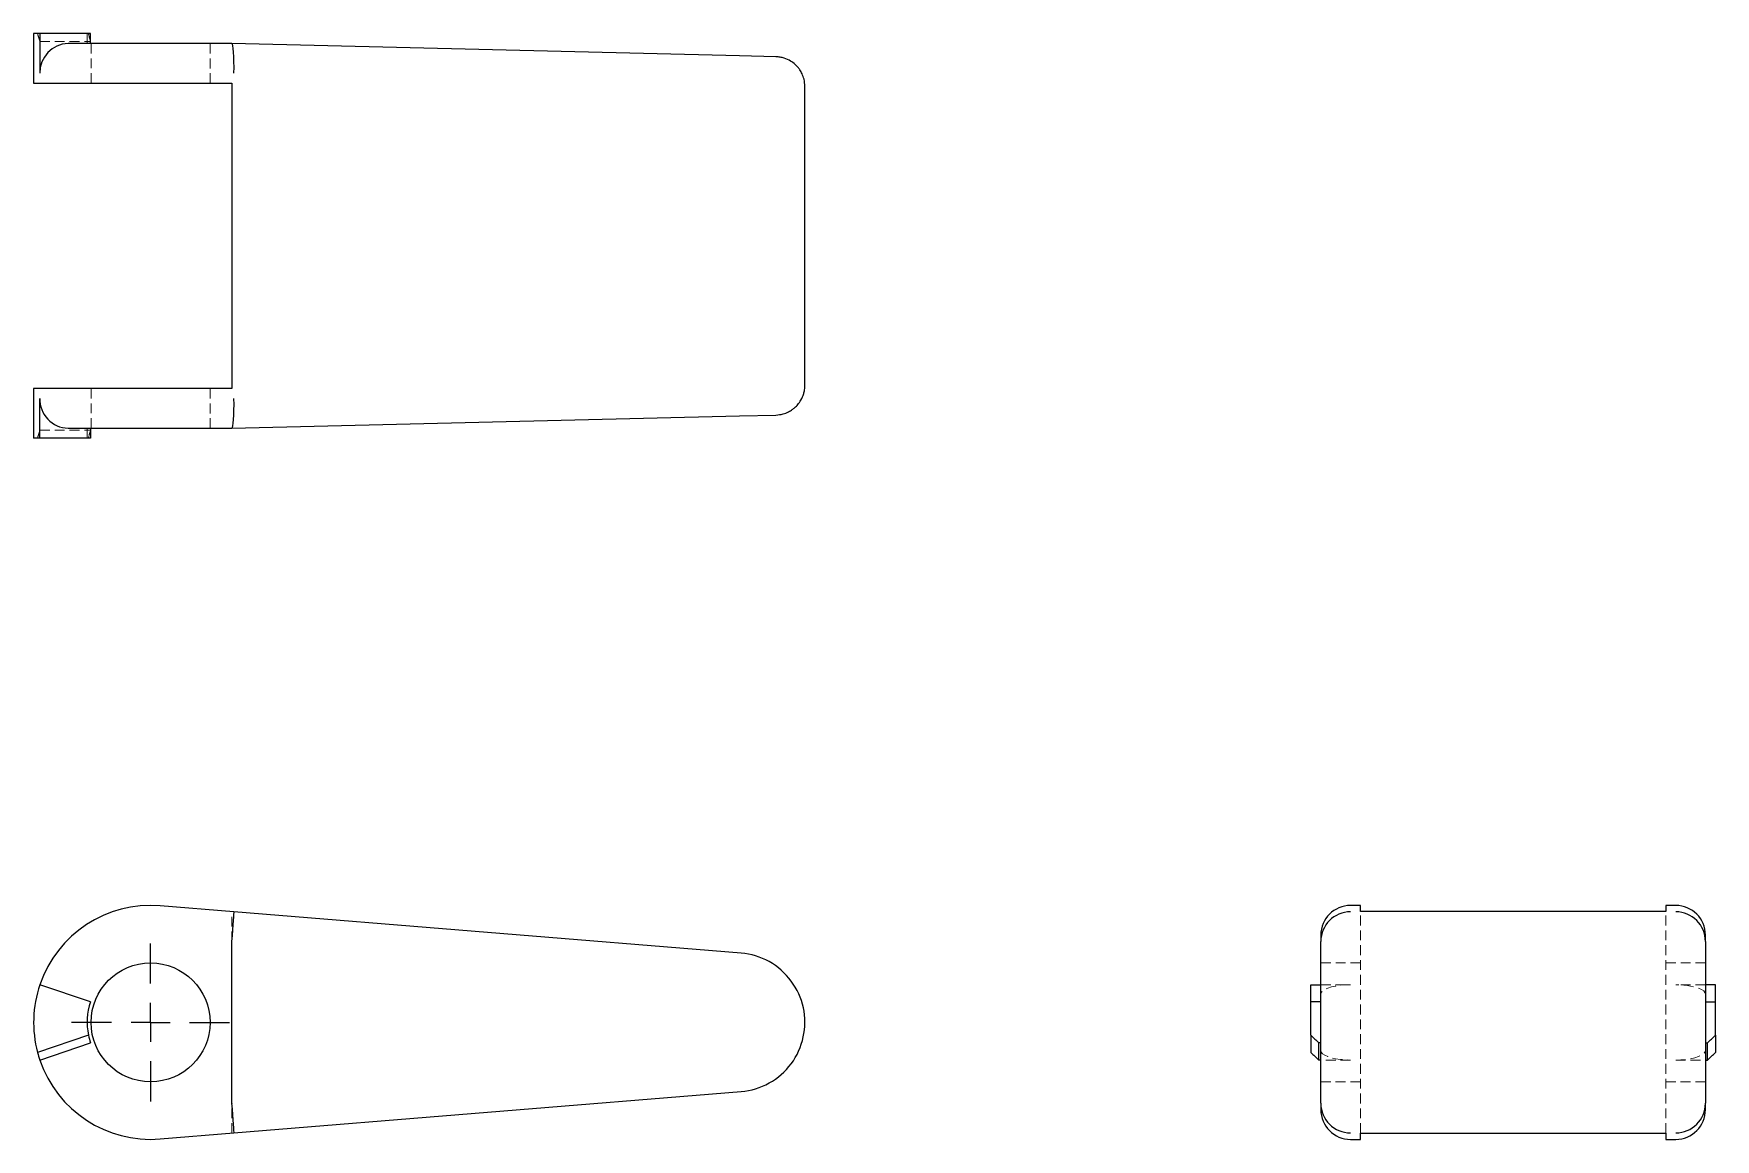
# Model space of a CAD drawing. Header units: millimetres. Extents: x 33 to 249, y 42 to 184.
import ezdxf

# ---------------------------------------------------------------- set-up
doc = ezdxf.new("R2010")
doc.units = ezdxf.units.MM
doc.linetypes.add('HIDDEN', pattern=[1.905, 1.27, -0.635])
doc.layers.add('10', color=7, linetype='Continuous')

# ---------------------------------------------------------------- blocks, each defined once
blk = doc.blocks.new('SW_CENTERMARKSYMBOL_0')
at = {"layer": '10', "color": 0}
for p, q in [((0, 5), (0, 10.14)), ((0, 0), (0, 2.5)), ((-5, 0), (-10.14, 0)), ((0, 0), (-2.5, 0)), ((0, 0), (0, -2.5)), ((0, 0), (2.5, 0)), ((5, 0), (10.14, 0)), ((0, -5), (0, -10.14))]:
    blk.add_line(p, q, dxfattribs=at)

msp = doc.modelspace()

# ---------------------------------------------------------------- linework, layer by layer
at = {"color": 7, "linetype": 'Continuous', "lineweight": 25}
for p, q in [((33, 183.97), (33, 177.61)), ((33.8, 183.97), (33, 183.97)), ((33.8, 183.97), (33.8, 178.88)), ((40.31, 183.97), (33.8, 183.97)), ((40.31, 182.7), (40.31, 183.97)), ((48.93, 182.7), (37.42, 182.7)), ((58.46, 182.7), (48.93, 182.7)), ((58.46, 182.7), (58.46, 182.7)), ((123.64, 181.12), (58.46, 182.7)), ((128.32, 181.01), (123.64, 181.12)), ((33, 177.61), (49.25, 177.61)), ((49.25, 177.61), (58.46, 177.61)), ((58.46, 177.61), (58.46, 138.39)), ((132.05, 138.81), (132.05, 177.19)), ((33, 138.39), (33, 132.03)), ((49.25, 138.39), (33, 138.39)), ((58.46, 138.39), (49.25, 138.39)), ((132.05, 138.81), (132.05, 138.81)), ((33.8, 132.03), (33.8, 137.12)), ((58.46, 133.3), (123.64, 134.88)), ((123.64, 134.88), (128.32, 134.99)), ((33.8, 132.03), (33, 132.03)), ((40.31, 132.03), (33.8, 132.03)), ((37.42, 133.3), (48.93, 133.3)), ((40.31, 133.3), (40.31, 132.03)), ((48.93, 133.3), (58.46, 133.3)), ((58.46, 133.3), (58.46, 133.3)), ((58.73, 71.2), (49.25, 71.97)), ((203.39, 72.02), (202.12, 72.02)), ((203.39, 71.97), (203.39, 72.02)), ((203.39, 71.22), (203.39, 71.97)), ((243.88, 72.02), (242.61, 72.02)), ((242.61, 72.02), (242.61, 71.97)), ((242.61, 71.97), (242.61, 71.22)), ((123.86, 65.88), (58.73, 71.2)), ((242.61, 71.22), (203.39, 71.22)), ((58.46, 46.61), (58.46, 67.39)), ((198.3, 68.2), (198.3, 68.17)), ((198.3, 68.17), (198.3, 67.39)), ((198.3, 46.61), (198.3, 67.39)), ((247.7, 68.17), (247.7, 68.2)), ((247.7, 67.39), (247.7, 68.17)), ((247.7, 67.39), (247.7, 46.61)), ((40.31, 59.62), (33.8, 61.84)), ((197.03, 61.84), (198.3, 61.84)), ((197.03, 59.62), (197.03, 61.84)), ((248.97, 61.84), (247.7, 61.84)), ((248.97, 59.62), (248.97, 61.84)), ((198.3, 59.62), (197.03, 59.62)), ((197.03, 55.36), (197.03, 59.62)), ((247.7, 59.62), (248.97, 59.62)), ((248.97, 55.36), (248.97, 59.62)), ((40.04, 55.36), (33.51, 53.14)), ((33.8, 52.16), (40.31, 54.38)), ((197.03, 55.36), (197.03, 53.14)), ((198.05, 52.16), (198.05, 54.38)), ((198.3, 54.38), (198.05, 54.38)), ((247.7, 54.38), (247.95, 54.38)), ((247.95, 52.16), (247.95, 54.38)), ((248.97, 55.36), (248.97, 53.14)), ((198.3, 52.16), (198.05, 52.16)), ((247.7, 52.16), (247.95, 52.16)), ((58.73, 42.8), (123.86, 48.12)), ((198.3, 46.61), (198.3, 45.83)), ((198.3, 45.83), (198.3, 45.8)), ((247.7, 45.83), (247.7, 46.61)), ((247.7, 45.8), (247.7, 45.83)), ((49.25, 42.03), (58.73, 42.8)), ((202.12, 41.98), (203.39, 41.98)), ((203.39, 42.78), (242.61, 42.78)), ((203.39, 42.03), (203.39, 42.78)), ((203.39, 41.98), (203.39, 42.03)), ((242.61, 42.78), (242.61, 42.03)), ((242.61, 42.03), (242.61, 41.98)), ((242.61, 41.98), (243.88, 41.98))]:
    msp.add_line(p, q, dxfattribs=at)
at = {"color": 7, "linetype": 'HIDDEN', "lineweight": 18}
for p, q in [((39.87, 183.97), (39.87, 182.7)), ((33.8, 182.95), (40.31, 182.95)), ((40.38, 182.7), (40.38, 177.61)), ((55.66, 177.61), (55.66, 182.7)), ((132.05, 177.19), (132.05, 177.19)), ((40.38, 138.39), (40.38, 133.3)), ((55.66, 133.3), (55.66, 138.39)), ((33.8, 133.05), (40.31, 133.05)), ((39.87, 133.3), (39.87, 132.03)), ((58.46, 67.39), (58.46, 71.22)), ((203.39, 42.78), (203.39, 71.22)), ((242.61, 42.78), (242.61, 71.22)), ((203.39, 64.64), (198.3, 64.64)), ((247.7, 64.64), (242.61, 64.64)), ((198.3, 61.84), (202.12, 61.84)), ((247.7, 61.84), (243.88, 61.84)), ((202.12, 52.16), (198.3, 52.16)), ((243.88, 52.16), (247.7, 52.16)), ((198.3, 49.36), (203.39, 49.36)), ((242.61, 49.36), (247.7, 49.36)), ((58.46, 42.78), (58.46, 46.61))]:
    msp.add_line(p, q, dxfattribs=at)
at = {"color": 7, "linetype": 'HIDDEN', "lineweight": 18, "flags": 128}
for points in [[(202.12, 61.84), (201.46, 61.82), (200.81, 61.76), (200.21, 61.67), (199.67, 61.55), (199.19, 61.4), (198.81, 61.22), (198.53, 61.03), (198.36, 60.82), (198.3, 60.61)], [(247.7, 60.61), (247.64, 60.82), (247.47, 61.03), (247.19, 61.22), (246.81, 61.4), (246.33, 61.55), (245.79, 61.67), (245.19, 61.76), (244.54, 61.82), (243.88, 61.84)], [(198.3, 53.39), (198.36, 53.18), (198.53, 52.97), (198.81, 52.78), (199.19, 52.6), (199.67, 52.45), (200.21, 52.33), (200.81, 52.24), (201.46, 52.18), (202.12, 52.16)], [(243.88, 52.16), (244.54, 52.18), (245.19, 52.24), (245.79, 52.33), (246.33, 52.45), (246.81, 52.6), (247.19, 52.78), (247.47, 52.97), (247.64, 53.18), (247.7, 53.39)]]:
    msp.add_lwpolyline(points, dxfattribs=at)
at = {"color": 7, "linetype": 'Continuous', "lineweight": 25}
msp.add_circle((48.02, 57), 7.64, dxfattribs=at)
for centre, radius, start, end in [((37.53, 178.97), 3.73, 91.6747, 181.4603), ((37.52, 137.02), 3.72, 178.411, 268.454), ((48.02, 57), 15.02, 85.3335, 161.214), ((202.12, 68.2), 3.82, 90, 180), ((243.88, 68.2), 3.82, 0, 90), ((48.02, 57), 15.02, 161.214, 194.8985), ((48.02, 57), 8.15, 161.214, 191.6052), ((48.02, 57), 8.15, 191.6052, 198.786), ((48.02, 57), 15.02, 194.8985, 198.786), ((48.02, 57), 15.02, 198.786, 274.6665), ((202.12, 45.8), 3.82, 180, 270), ((243.88, 45.8), 3.82, 270, 0)]:
    msp.add_arc(centre, radius, start, end, dxfattribs=at)
at = {"color": 7, "linetype": 'HIDDEN', "lineweight": 18}
for centre, major_axis, start_param, end_param in [((48.02, 182.95), (-12.21, 12.21), 0.881488, 0.949337), ((48.02, 182.95), (-6.62, 6.62), 0.824009, 0.949337), ((48.02, 133.05), (12.21, 12.21), 2.192256, 2.260105), ((48.02, 133.05), (6.62, 6.62), 2.192256, 2.317584)]:
    msp.add_ellipse(centre, major_axis=major_axis, ratio=0.716115, start_param=start_param, end_param=end_param, dxfattribs=at)
at = {"color": 7, "linetype": 'Continuous', "lineweight": 25}
for centre, major_axis, ratio, start_param, end_param in [((58.42, 178.88), (0.05, 3.82), 0.081344, 4.713374, 6.2822), ((58.42, 137.12), (-0.05, 3.82), 0.081344, 3.142578, 4.711404), ((58.42, 67.39), (0.31, 3.81), 0.012069, 4.714359, 6.283038), ((202.12, 67.39), (3.78, 0.55), 0.996543, 1.427059, 2.995885), ((243.88, 67.39), (3.78, -0.55), 0.996543, 0.145708, 1.714534), ((216.15, 54.52), (157.69, -12.88), 0.024141, 3.141594, 3.143564), ((202.12, 54.52), (-3.68, 13.43), 0.075507, 0.26669, 0.26866), ((243.88, 54.52), (3.68, 13.43), 0.075507, 6.014525, 6.016495), ((198.05, 57), (8.04, -8.04), 0.165423, 4.751, 4.876328), ((247.95, 57), (8.04, 8.04), 0.165423, 4.54845, 4.673778), ((198.05, 57), (14.82, -14.82), 0.165423, 4.808479, 4.876328), ((247.95, 57), (14.82, 14.82), 0.165423, 4.54845, 4.616299), ((216.15, 59.48), (157.69, 12.88), 0.024141, 3.139621, 3.141591), ((58.42, 46.61), (-0.31, 3.81), 0.012069, 3.141447, 4.710419), ((202.12, 59.48), (3.68, 13.43), 0.075507, 2.872932, 2.874902), ((202.12, 46.61), (3.78, -0.55), 0.996543, 3.2873, 4.856127), ((243.88, 46.61), (3.78, 0.55), 0.996543, 4.568651, 6.137478), ((243.88, 59.48), (-3.68, 13.43), 0.075507, 3.408283, 3.410253)]:
    msp.add_ellipse(centre, major_axis=major_axis, ratio=ratio, start_param=start_param, end_param=end_param, dxfattribs=at)
for points, knots in [([(132.05, 177.19), (132.03, 177.5), (131.99, 178.06), (131.72, 178.77), (131.44, 179.28), (131.14, 179.68), (130.75, 180.08), (130.17, 180.5), (129.51, 180.8), (128.87, 180.97), (128.51, 180.99), (128.32, 181.01)], [0, 0, 0, 0, 0.1577729, 0.285119, 0.3816903, 0.4521895, 0.5422167, 0.6635068, 0.8160429, 0.9041069, 1, 1, 1, 1]), ([(128.32, 134.99), (128.63, 135.02), (129.19, 135.08), (129.89, 135.36), (130.39, 135.66), (130.79, 135.97), (131.18, 136.36), (131.6, 136.95), (131.88, 137.61), (132.02, 138.26), (132.04, 138.62), (132.05, 138.81)], [0, 0, 0, 0, 0.15762, 0.284773, 0.381333, 0.451884, 0.541943, 0.663138, 0.815812, 0.904051, 1, 1, 1, 1]), ([(123.86, 48.12), (126.38, 48.32), (131.21, 51.01), (132.97, 59.13), (128.85, 64.68), (125.12, 65.78), (123.86, 65.88)], [-1.48935, -1.48935, -1.48935, -1.48935, -0.638293, 0.212764, 1.063822, 1.48935, 1.48935, 1.48935, 1.48935])]:
    msp.add_open_spline(points, degree=3, knots=knots, dxfattribs=at)

# ---------------------------------------------------------------- block references
at = {"layer": '10'}
msp.add_blockref('SW_CENTERMARKSYMBOL_0', (48.02, 57), dxfattribs=at)

doc.saveas('drawing.dxf')
